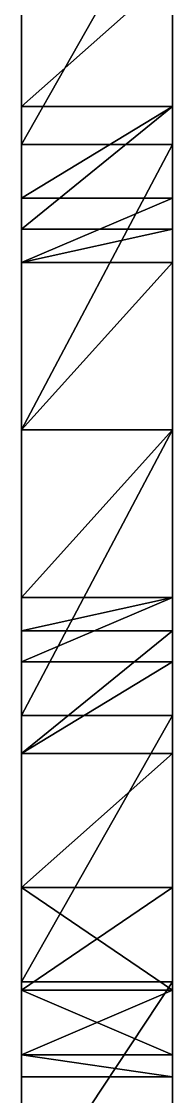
# Model space of a CAD drawing. Header units: millimetres. Extents: x 792 to 981, y 271 to 417.
# Drawn here: x 880.47 to 881.47, y 285.97 to 293.08 of the extents above; entities that cross this region are included whole.
import ezdxf

# ---------------------------------------------------------------- set-up
doc = ezdxf.new("R2010")
doc.units = ezdxf.units.MM

# ---------------------------------------------------------------- blocks, each defined once
blk = doc.blocks.new('Group_3')
for p, q in [((27.80450182860702, 10.00168661668189, 72.99999999999324), (27.80449432442372, 0.001686616684792597, 73.00000077701652)), ((29.26272332346766, 10.00168661668189, 61.92370808315241), (29.26271581928437, 0.001686616684792597, 61.92370886017569)), ((29.26272332346442, 10.00168661668189, 84.07629191683449), (29.26271581928112, 0.001686616684702358, 84.0762926938578)), ((33.53801242299743, 10.00168661668198, 51.60224715600692), (33.53800491881414, 0.001686616684792597, 51.60224793303021)), ((33.53801242299058, 10.00168661668189, 94.39775284398134), (33.53800491880746, 0.001686616684702358, 94.39775362100463)), ((34.1000075165713, 10.00168938064447, 136.2198544762583), (34.10000001238801, 0.001689380647282235, 136.2198552532816)), ((34.10000751659116, 10.0016838527194, 9.780145523730202), (34.10000001240786, 0.00168385272221272, 9.780146300753493)), ((40.33901524030226, 10.00168661668189, 103.2609922762694), (40.33900773611914, 0.001686616684702358, 103.2609930532927)), ((40.33901524031183, 10.00168661668198, 42.73900772372102), (40.33900773612853, 0.001686616684792597, 42.73900850074432)), ((49.20225467259981, 10.00168661668198, 35.93800490640932), (49.20224716841669, 0.001686616684792597, 35.93800568343261)), ((49.20225467258808, 10.00168661668189, 110.0619950935839), (49.20224716840478, 0.001686616684702358, 110.0619958706072)), ((51.70621722408614, 10.00168969948152, 143.512585319099), (51.70620971990284, 0.001689699484423812, 143.5125860961223)), ((51.70621722410852, 10.00168353388226, 2.487414680895012), (51.70620971992522, 0.001683533885071142, 2.4874154579183)), ((55.27228621181469, 10.00083258476465, 112.5762844811651), (55.27227870763139, 0.000832584767464084, 112.5762852581883)), ((57.31816571613482, 10.00083258476483, 32.57628448116506), (57.31815821195152, 0.0008325847676445619, 32.57628525818836)), ((59.52371559973364, 10.00168661668189, 114.3372841931135), (59.52370809555034, 0.001686616684702358, 114.3372849701368)), ((59.52371559974663, 10.00168661668198, 31.66271580688302), (59.52370809556334, 0.001686616684792597, 31.66271658390632)), ((70.60000751656978, 10.00168980823098, 146), (70.60000001238656, 0.001689808233791723, 146.0000007770233)), ((70.60000751657455, 10.00168661668189, 115.7955056879745), (70.60000001239125, 0.001686616684702358, 115.7955064649977)), ((70.6000075165881, 10.00168661668198, 30.20449431202557), (70.60000001240479, 0.001686616684792597, 30.20449508904886)), ((70.60000751659278, 10.0016834251328), (70.60000001240948, 0.001683425135703231, 7.770232934856125e-07)), ((81.67629943341583, 10.00168661668189, 114.337284193117), (81.67629192923262, 0.001686616684702358, 114.3372849701403)), ((81.67629943342901, 10.00168661668198, 31.66271580688653), (81.6762919292457, 0.001686616684792597, 31.66271658390983)), ((83.88184931703053, 10.00083258476483, 32.57628448116506), (83.88184181284723, 0.0008325847676445619, 32.57628525818836)), ((85.92772882134723, 10.00083258476465, 112.5762844811651), (85.92772131716403, 0.000832584767464084, 112.5762852581883)), ((89.49379780905413, 10.00168969948152, 143.512585319105), (89.49379030487083, 0.001689699484423812, 143.5125860961283)), ((89.49379780907641, 10.00168353388226, 2.487414680901002), (89.49379030489321, 0.001683533885071142, 2.487415457924295)), ((91.99776036056265, 10.00168661668189, 110.0619950935907), (91.99775285637945, 0.001686616684702358, 110.061995870614)), ((91.99776036057439, 10.00168661668189, 35.9380049064161), (91.99775285639117, 0.001686616684792597, 35.9380056834394))]:
    blk.add_line(p, q)
for points in [[(9.740669164015802, 10.00098378880321, 112.5762844877046), (18.98121248995515, 10.00168887344791, 124.6187950266098), (34.1000075165713, 10.00168938064447, 136.2198544762583), (51.70621722408614, 10.00168969948152, 143.512585319099), (70.60000751656978, 10.00168980823098, 146), (89.49379780905413, 10.00168969948152, 143.512585319105), (107.1000075165711, 10.00168938064447, 136.2198544762699), (122.2188025431913, 10.00168887344782, 124.6187950266262), (131.4593458690751, 10.0009829991127, 112.5762844877307)], [(130.8090891638894, 10.00098085805022, 32.57628447473727), (122.2188025432075, 10.00168435991586, 21.38120497339019), (107.1000075165912, 10.00168385271931, 9.780145523741757), (89.49379780907641, 10.00168353388226, 2.487414680901002), (70.60000751659278, 10.0016834251328, 0), (51.70621722410852, 10.00168353388226, 2.487414680895012), (34.10000751659116, 10.0016838527194, 9.780145523730202), (18.98121248997139, 10.00168435991595, 21.38120497337387), (10.39092586920137, 10.00098162648531, 32.57628447476196)], [(100.8609997928602, 10.00168661668189, 42.7390077237306), (91.99776036057439, 10.00168661668189, 35.9380049064161), (83.88184931703053, 10.00083258476483, 32.57628448116506), (81.67629943342901, 10.00168661668198, 31.66271580688653), (70.6000075165881, 10.00168661668198, 30.20449431202557), (59.52371559974663, 10.00168661668198, 31.66271580688302), (57.31816571613482, 10.00083258476483, 32.57628448116506), (49.20225467259981, 10.00168661668198, 35.93800490640932), (40.33901524031183, 10.00168661668198, 42.73900772372102), (33.53801242299743, 10.00168661668198, 51.60224715600692), (33.53801242299743, 10.00168661668198, 51.60224715600692), (29.26272332346766, 10.00168661668189, 61.92370808315241), (27.80450182860702, 10.00168661668189, 72.99999999999324), (29.26272332346442, 10.00168661668189, 84.07629191683449), (33.53801242299058, 10.00168661668189, 94.39775284398134), (40.33901524030226, 10.00168661668189, 103.2609922762694), (49.20225467258808, 10.00168661668189, 110.0619950935839), (55.27228621181469, 10.00083258476465, 112.5762844811651), (59.52371559973364, 10.00168661668189, 114.3372841931135), (70.60000751657455, 10.00168661668189, 115.7955056879745), (81.67629943341583, 10.00168661668189, 114.337284193117), (85.92772882134723, 10.00083258476465, 112.5762844811651), (91.99776036056265, 10.00168661668189, 110.0619950935907), (100.8609997928508, 10.00168661668189, 103.260992276279)], [(130.8090816597062, 0.0009808580530346943, 32.57628525176057), (122.2187950390242, 0.001684359918767342, 21.38120575041349), (107.100000012408, 0.001683852722122481, 9.78014630076505), (89.49379030489321, 0.001683533885071142, 2.487415457924295), (70.60000001240948, 0.001683425135703231, 7.770232934856125e-07), (51.70620971992522, 0.001683533885071142, 2.4874154579183), (34.10000001240786, 0.00168385272221272, 9.780146300753493), (18.98120498578809, 0.001684359918767342, 21.38120575039715), (10.39091836501807, 0.0009816264881258973, 32.57628525178527)]]:
    blk.add_polyline3d(points)
at = {"extrusion": (2.108266347196506e-15, 0.9999999999976877, 2.150509189050705e-06)}
blk.add_circle((-70.60000001239803, 73.00000077322743, 0.001843603857318998), 42.79550568797444, dxfattribs=at)
at = {"extrusion": (-1.49199311589806e-05, 0.9999999998752576, -5.18465193667657e-06)}
blk.add_arc((-70.60000002970429, 73.00000077932545, 0.0002547899490769715), 73.00000000000001, 33.03558993195828, 146.9644100651974, dxfattribs=at)
mesh = blk.add_polyface()
corners = [(51.70621722410852, 10.00168353388226, 2.487414680895012), (89.49379780907641, 10.00168353388226, 2.487414680901002), (70.60000751659278, 10.0016834251328), (34.10000751659116, 10.0016838527194, 9.780145523730202), (107.1000075165912, 10.00168385271931, 9.780145523741757), (18.98121248997139, 10.00168435991595, 21.38120497337387), (122.2188025432075, 10.00168435991586, 21.38120497339019), (10.39092586920137, 10.00098162648531, 32.57628447476196), (70.6000075165881, 10.00168661668198, 30.20449431202557), (59.52371559974663, 10.00168661668198, 31.66271580688302), (57.31816571613482, 10.00083258476483, 32.57628448116506), (7.504858646711909e-06, 10.00027484194469, 32.57628447738236), (49.20225467259981, 10.00168661668198, 35.93800490640932), (40.33901524031183, 10.00168661668198, 42.73900772372102), (33.53801242299743, 10.00168661668198, 51.60224715600692), (7.504183118101082e-06, 10.00028328478086, 112.5762844851299), (29.26272332346766, 10.00168661668189, 61.92370808315241), (27.80450182860702, 10.00168661668189, 72.99999999999324), (29.26272332346442, 10.00168661668189, 84.07629191683449), (33.53801242299058, 10.00168661668189, 94.39775284398134), (40.33901524030226, 10.00168661668189, 103.2609922762694), (49.20225467258808, 10.00168661668189, 110.0619950935839), (55.27228621181469, 10.00083258476465, 112.5762844811651), (9.740669164015802, 10.00098378880321, 112.5762844877046), (59.52371559973364, 10.00168661668189, 114.3372841931135), (18.98121248995515, 10.00168887344791, 124.6187950266098), (70.60000751657455, 10.00168661668189, 115.7955056879745), (130.8090891638894, 10.00098085805022, 32.57628447473727), (81.67629943342901, 10.00168661668198, 31.66271580688653), (83.88184931703053, 10.00083258476483, 32.57628448116506), (141.0000075165954, 9.999999999997184, 32.5762844811634), (91.99776036057439, 10.00168661668189, 35.9380049064161), (100.8609997928602, 10.00168661668189, 42.7390077237306), (107.6620026101719, 10.00168661668189, 51.60224715601867), (141.0000075165954, 9.999999999997184, 112.5762844811634), (111.9372917096982, 10.00168661668189, 61.92370808316551), (113.3955132045556, 10.00168661668189, 73.00000000000676), (111.9372917096948, 10.00168661668189, 84.0762919168476), (107.6620026101651, 10.00168661668189, 94.39775284399309), (100.8609997928508, 10.00168661668189, 103.260992276279), (91.99776036056265, 10.00168661668189, 110.0619950935907), (85.92772882134723, 10.00083258476465, 112.5762844811651), (131.4593458690751, 10.0009829991127, 112.5762844877307), (81.67629943341583, 10.00168661668189, 114.337284193117), (122.2188025431913, 10.00168887344782, 124.6187950266262), (34.1000075165713, 10.00168938064447, 136.2198544762583), (107.1000075165711, 10.00168938064447, 136.2198544762699), (51.70621722408614, 10.00168969948152, 143.512585319099), (89.49379780905413, 10.00168969948152, 143.512585319105), (70.60000751656978, 10.00168980823098, 146)]
mesh.append_faces([[corners[k] for k in face] for face in [(0, 1, 2), (48, 47, 49)]], dxfattribs={"vtx0": -1})
mesh.append_faces([[corners[k] for k in face] for face in [(1, 3, 4), (4, 5, 6), (8, 7, 9), (9, 7, 10), (10, 11, 12), (12, 11, 13), (13, 11, 14), (14, 15, 16), (16, 15, 17), (17, 15, 18), (18, 15, 19), (19, 15, 20), (20, 15, 21), (21, 15, 22), (22, 23, 24), (24, 25, 26), (27, 29, 30), (30, 33, 34), (34, 41, 42), (42, 43, 44), (44, 45, 46), (46, 47, 48)]], dxfattribs={"vtx0": -1, "vtx1": -1})
mesh.append_faces([[corners[k] for k in face] for face in [(6, 7, 8), (44, 26, 25)]], dxfattribs={"vtx0": -1, "vtx1": -1, "vtx2": -1})
mesh.append_faces([[corners[k] for k in face] for face in [(1, 0, 3), (4, 3, 5), (6, 5, 7), (10, 7, 11), (14, 11, 15), (22, 15, 23), (24, 23, 25), (8, 27, 6), (27, 8, 28), (27, 28, 29), (30, 29, 31), (30, 31, 32), (30, 32, 33), (34, 33, 35), (34, 35, 36), (34, 36, 37), (34, 37, 38), (34, 38, 39), (34, 39, 40), (34, 40, 41), (42, 41, 43), (44, 43, 26), (44, 25, 45), (46, 45, 47)]], dxfattribs={"vtx0": -1, "vtx2": -1})
mesh = blk.add_polyface()
corners = [(34.10000001238801, 0.001689380647282235, 136.2198552532816), (18.98121248995515, 10.00168887344791, 124.6187950266098), (18.98120498577185, 0.001688873450727613, 124.6187958036331), (34.1000075165713, 10.00168938064447, 136.2198544762583)]
mesh.append_faces([[corners[k] for k in face] for face in [(0, 1, 2), (1, 0, 3)]], dxfattribs={"vtx0": -1})
mesh = blk.add_polyface()
corners = [(18.98121248997139, 10.00168435991595, 21.38120497337387), (34.10000001240786, 0.00168385272221272, 9.780146300753493), (18.98120498578809, 0.001684359918767342, 21.38120575039715), (34.10000751659116, 10.0016838527194, 9.780145523730202)]
mesh.append_faces([[corners[k] for k in face] for face in [(0, 1, 2), (1, 0, 3)]], dxfattribs={"vtx0": -1})
mesh = blk.add_polyface()
corners = [(27.80449432442372, 0.001686616684792597, 73.00000077701652), (29.26272332346442, 10.00168661668189, 84.07629191683449), (29.26271581928112, 0.001686616684702358, 84.0762926938578), (27.80450182860702, 10.00168661668189, 72.99999999999324)]
mesh.append_faces([[corners[k] for k in face] for face in [(0, 1, 2), (1, 0, 3)]], dxfattribs={"vtx0": -1})
mesh = blk.add_polyface()
corners = [(29.26272332346766, 10.00168661668189, 61.92370808315241), (27.80449432442372, 0.001686616684792597, 73.00000077701652), (29.26271581928437, 0.001686616684792597, 61.92370886017569), (27.80450182860702, 10.00168661668189, 72.99999999999324)]
mesh.append_faces([[corners[k] for k in face] for face in [(0, 1, 2), (1, 0, 3)]], dxfattribs={"vtx0": -1})
mesh = blk.add_polyface()
corners = [(33.53801242299743, 10.00168661668198, 51.60224715600692), (29.26271581928437, 0.001686616684792597, 61.92370886017569), (33.53800491881414, 0.001686616684792597, 51.60224793303021), (29.26272332346766, 10.00168661668189, 61.92370808315241)]
mesh.append_faces([[corners[k] for k in face] for face in [(0, 1, 2), (1, 0, 3)]], dxfattribs={"vtx0": -1})
mesh = blk.add_polyface()
corners = [(29.26272332346442, 10.00168661668189, 84.07629191683449), (33.53800491880746, 0.001686616684702358, 94.39775362100463), (29.26271581928112, 0.001686616684702358, 84.0762926938578), (33.53801242299058, 10.00168661668189, 94.39775284398134)]
mesh.append_faces([[corners[k] for k in face] for face in [(0, 1, 2), (1, 0, 3)]], dxfattribs={"vtx0": -1})
mesh = blk.add_polyface()
corners = [(33.53801242299058, 10.00168661668189, 94.39775284398134), (40.33900773611914, 0.001686616684702358, 103.2609930532927), (33.53800491880746, 0.001686616684702358, 94.39775362100463), (40.33901524030226, 10.00168661668189, 103.2609922762694)]
mesh.append_faces([[corners[k] for k in face] for face in [(0, 1, 2), (1, 0, 3)]], dxfattribs={"vtx0": -1})
mesh = blk.add_polyface()
corners = [(40.33901524031183, 10.00168661668198, 42.73900772372102), (33.53800491881414, 0.001686616684792597, 51.60224793303021), (40.33900773612853, 0.001686616684792597, 42.73900850074432), (33.53801242299743, 10.00168661668198, 51.60224715600692)]
mesh.append_faces([[corners[k] for k in face] for face in [(0, 1, 2), (1, 0, 3)]], dxfattribs={"vtx0": -1})
mesh = blk.add_polyface()
corners = [(51.70620971990284, 0.001689699484423812, 143.5125860961223), (34.1000075165713, 10.00168938064447, 136.2198544762583), (34.10000001238801, 0.001689380647282235, 136.2198552532816), (51.70621722408614, 10.00168969948152, 143.512585319099)]
mesh.append_faces([[corners[k] for k in face] for face in [(0, 1, 2), (1, 0, 3)]], dxfattribs={"vtx0": -1})
mesh = blk.add_polyface()
corners = [(34.10000751659116, 10.0016838527194, 9.780145523730202), (51.70620971992522, 0.001683533885071142, 2.4874154579183), (34.10000001240786, 0.00168385272221272, 9.780146300753493), (51.70621722410852, 10.00168353388226, 2.487414680895012)]
mesh.append_faces([[corners[k] for k in face] for face in [(0, 1, 2), (1, 0, 3)]], dxfattribs={"vtx0": -1})
mesh = blk.add_polyface()
corners = [(49.20224716841669, 0.001686616684792597, 35.93800568343261), (40.33901524031183, 10.00168661668198, 42.73900772372102), (40.33900773612853, 0.001686616684792597, 42.73900850074432), (49.20225467259981, 10.00168661668198, 35.93800490640932)]
mesh.append_faces([[corners[k] for k in face] for face in [(0, 1, 2), (1, 0, 3)]], dxfattribs={"vtx0": -1})
mesh = blk.add_polyface()
corners = [(40.33901524030226, 10.00168661668189, 103.2609922762694), (49.20224716840478, 0.001686616684702358, 110.0619958706072), (40.33900773611914, 0.001686616684702358, 103.2609930532927), (49.20225467258808, 10.00168661668189, 110.0619950935839)]
mesh.append_faces([[corners[k] for k in face] for face in [(0, 1, 2), (1, 0, 3)]], dxfattribs={"vtx0": -1})
mesh = blk.add_polyface()
corners = [(57.31815821195152, 0.0008325847676445619, 32.57628525818836), (49.20225467259981, 10.00168661668198, 35.93800490640932), (49.20224716841669, 0.001686616684792597, 35.93800568343261), (57.31816571613482, 10.00083258476483, 32.57628448116506)]
mesh.append_faces([[corners[k] for k in face] for face in [(0, 1, 2), (1, 0, 3)]], dxfattribs={"vtx0": -1})
mesh = blk.add_polyface()
corners = [(49.20225467258808, 10.00168661668189, 110.0619950935839), (55.27227870763139, 0.000832584767464084, 112.5762852581883), (49.20224716840478, 0.001686616684702358, 110.0619958706072), (55.27228621181469, 10.00083258476465, 112.5762844811651)]
mesh.append_faces([[corners[k] for k in face] for face in [(0, 1, 2), (1, 0, 3)]], dxfattribs={"vtx0": -1})
mesh = blk.add_polyface()
corners = [(70.60000001238656, 0.001689808233791723, 146.0000007770233), (51.70621722408614, 10.00168969948152, 143.512585319099), (51.70620971990284, 0.001689699484423812, 143.5125860961223), (70.60000751656978, 10.00168980823098, 146)]
mesh.append_faces([[corners[k] for k in face] for face in [(0, 1, 2), (1, 0, 3)]], dxfattribs={"vtx0": -1})
mesh = blk.add_polyface()
corners = [(51.70621722410852, 10.00168353388226, 2.487414680895012), (70.60000001240948, 0.001683425135703231, 7.770232934856125e-07), (51.70620971992522, 0.001683533885071142, 2.4874154579183), (70.60000751659278, 10.0016834251328)]
mesh.append_faces([[corners[k] for k in face] for face in [(0, 1, 2), (1, 0, 3)]], dxfattribs={"vtx0": -1})
mesh = blk.add_polyface()
corners = [(55.27228621181469, 10.00083258476465, 112.5762844811651), (59.52370809555034, 0.001686616684702358, 114.3372849701368), (55.27227870763139, 0.000832584767464084, 112.5762852581883), (59.52371559973364, 10.00168661668189, 114.3372841931135)]
mesh.append_faces([[corners[k] for k in face] for face in [(0, 1, 2), (1, 0, 3)]], dxfattribs={"vtx0": -1})
mesh = blk.add_polyface()
corners = [(59.52370809556334, 0.001686616684792597, 31.66271658390632), (57.31816571613482, 10.00083258476483, 32.57628448116506), (57.31815821195152, 0.0008325847676445619, 32.57628525818836), (59.52371559974663, 10.00168661668198, 31.66271580688302)]
mesh.append_faces([[corners[k] for k in face] for face in [(0, 1, 2), (1, 0, 3)]], dxfattribs={"vtx0": -1})
mesh = blk.add_polyface()
corners = [(59.52371559973364, 10.00168661668189, 114.3372841931135), (70.60000001239125, 0.001686616684702358, 115.7955064649977), (59.52370809555034, 0.001686616684702358, 114.3372849701368), (70.60000751657455, 10.00168661668189, 115.7955056879745)]
mesh.append_faces([[corners[k] for k in face] for face in [(0, 1, 2), (1, 0, 3)]], dxfattribs={"vtx0": -1})
mesh = blk.add_polyface()
corners = [(70.60000001240479, 0.001686616684792597, 30.20449508904886), (59.52371559974663, 10.00168661668198, 31.66271580688302), (59.52370809556334, 0.001686616684792597, 31.66271658390632), (70.6000075165881, 10.00168661668198, 30.20449431202557)]
mesh.append_faces([[corners[k] for k in face] for face in [(0, 1, 2), (1, 0, 3)]], dxfattribs={"vtx0": -1})
mesh = blk.add_polyface()
corners = [(89.49379030487083, 0.001689699484423812, 143.5125860961283), (70.60000751656978, 10.00168980823098, 146), (70.60000001238656, 0.001689808233791723, 146.0000007770233), (89.49379780905413, 10.00168969948152, 143.512585319105)]
mesh.append_faces([[corners[k] for k in face] for face in [(0, 1, 2), (1, 0, 3)]], dxfattribs={"vtx0": -1})
mesh = blk.add_polyface()
corners = [(70.60000751657455, 10.00168661668189, 115.7955056879745), (81.67629192923262, 0.001686616684702358, 114.3372849701403), (70.60000001239125, 0.001686616684702358, 115.7955064649977), (81.67629943341583, 10.00168661668189, 114.337284193117)]
mesh.append_faces([[corners[k] for k in face] for face in [(0, 1, 2), (1, 0, 3)]], dxfattribs={"vtx0": -1})
mesh = blk.add_polyface()
corners = [(81.6762919292457, 0.001686616684792597, 31.66271658390983), (70.6000075165881, 10.00168661668198, 30.20449431202557), (70.60000001240479, 0.001686616684792597, 30.20449508904886), (81.67629943342901, 10.00168661668198, 31.66271580688653)]
mesh.append_faces([[corners[k] for k in face] for face in [(0, 1, 2), (1, 0, 3)]], dxfattribs={"vtx0": -1})
mesh = blk.add_polyface()
corners = [(70.60000751659278, 10.0016834251328), (89.49379030489321, 0.001683533885071142, 2.487415457924295), (70.60000001240948, 0.001683425135703231, 7.770232934856125e-07), (89.49379780907641, 10.00168353388226, 2.487414680901002)]
mesh.append_faces([[corners[k] for k in face] for face in [(0, 1, 2), (1, 0, 3)]], dxfattribs={"vtx0": -1})
mesh = blk.add_polyface()
corners = [(81.67629943341583, 10.00168661668189, 114.337284193117), (85.92772131716403, 0.000832584767464084, 112.5762852581883), (81.67629192923262, 0.001686616684702358, 114.3372849701403), (85.92772882134723, 10.00083258476465, 112.5762844811651)]
mesh.append_faces([[corners[k] for k in face] for face in [(0, 1, 2), (1, 0, 3)]], dxfattribs={"vtx0": -1})
mesh = blk.add_polyface()
corners = [(83.88184181284723, 0.0008325847676445619, 32.57628525818836), (81.67629943342901, 10.00168661668198, 31.66271580688653), (81.6762919292457, 0.001686616684792597, 31.66271658390983), (83.88184931703053, 10.00083258476483, 32.57628448116506)]
mesh.append_faces([[corners[k] for k in face] for face in [(0, 1, 2), (1, 0, 3)]], dxfattribs={"vtx0": -1})
mesh = blk.add_polyface()
corners = [(91.99775285639117, 0.001686616684792597, 35.9380056834394), (83.88184931703053, 10.00083258476483, 32.57628448116506), (83.88184181284723, 0.0008325847676445619, 32.57628525818836), (91.99776036057439, 10.00168661668189, 35.9380049064161)]
mesh.append_faces([[corners[k] for k in face] for face in [(0, 1, 2), (1, 0, 3)]], dxfattribs={"vtx0": -1})
mesh = blk.add_polyface()
corners = [(85.92772882134723, 10.00083258476465, 112.5762844811651), (91.99775285637945, 0.001686616684702358, 110.061995870614), (85.92772131716403, 0.000832584767464084, 112.5762852581883), (91.99776036056265, 10.00168661668189, 110.0619950935907)]
mesh.append_faces([[corners[k] for k in face] for face in [(0, 1, 2), (1, 0, 3)]], dxfattribs={"vtx0": -1})
mesh = blk.add_polyface()
corners = [(107.1000000123879, 0.001689380647282235, 136.2198552532932), (89.49379780905413, 10.00168969948152, 143.512585319105), (89.49379030487083, 0.001689699484423812, 143.5125860961283), (107.1000075165711, 10.00168938064447, 136.2198544762699)]
mesh.append_faces([[corners[k] for k in face] for face in [(0, 1, 2), (1, 0, 3)]], dxfattribs={"vtx0": -1})
mesh = blk.add_polyface()
corners = [(89.49379780907641, 10.00168353388226, 2.487414680901002), (107.100000012408, 0.001683852722122481, 9.78014630076505), (89.49379030489321, 0.001683533885071142, 2.487415457924295), (107.1000075165912, 10.00168385271931, 9.780145523741757)]
mesh.append_faces([[corners[k] for k in face] for face in [(0, 1, 2), (1, 0, 3)]], dxfattribs={"vtx0": -1})
mesh = blk.add_polyface()
corners = [(91.99776036056265, 10.00168661668189, 110.0619950935907), (100.8609922886675, 0.001686616684702358, 103.2609930533023), (91.99775285637945, 0.001686616684702358, 110.061995870614), (100.8609997928508, 10.00168661668189, 103.260992276279)]
mesh.append_faces([[corners[k] for k in face] for face in [(0, 1, 2), (1, 0, 3)]], dxfattribs={"vtx0": -1})
mesh = blk.add_polyface()
corners = [(100.860992288677, 0.001686616684792597, 42.7390085007539), (91.99776036057439, 10.00168661668189, 35.9380049064161), (91.99775285639117, 0.001686616684792597, 35.9380056834394), (100.8609997928602, 10.00168661668189, 42.7390077237306)]
mesh.append_faces([[corners[k] for k in face] for face in [(0, 1, 2), (1, 0, 3)]], dxfattribs={"vtx0": -1})
mesh = blk.add_polyface()
corners = [(130.8090816597062, 0.0009808580530346943, 32.57628525176057), (70.60000001240479, 0.001686616684792597, 30.20449508904886), (122.2187950390242, 0.001684359918767342, 21.38120575041349), (81.6762919292457, 0.001686616684792597, 31.66271658390983), (83.88184181284723, 0.0008325847676445619, 32.57628525818836), (141.0000000124121, 0, 32.5762852581867), (91.99775285639117, 0.001686616684792597, 35.9380056834394), (100.860992288677, 0.001686616684792597, 42.7390085007539), (107.6619951059886, 0.001686616684702358, 51.60224793304196), (141.0000000124121, 0, 112.5762852581867), (111.9372842055149, 0.001686616684702358, 61.9237088601888), (113.3955057003723, 0.001686616684702358, 73.00000077703008), (111.9372842055116, 0.001686616684702358, 84.07629269387088), (107.6619951059819, 0.001686616684702358, 94.39775362101639), (100.8609922886675, 0.001686616684702358, 103.2609930533023), (91.99775285637945, 0.001686616684702358, 110.061995870614), (85.92772131716403, 0.000832584767464084, 112.5762852581883), (131.4593383648919, 0.000982999115519334, 112.576285264754), (81.67629192923262, 0.001686616684702358, 114.3372849701403), (122.218795039008, 0.001688873450727613, 124.6187958036495), (70.60000001239125, 0.001686616684702358, 115.7955064649977), (18.98120498577185, 0.001688873450727613, 124.6187958036331), (34.10000001238801, 0.001689380647282235, 136.2198552532816), (107.1000000123879, 0.001689380647282235, 136.2198552532932), (51.70620971990284, 0.001689699484423812, 143.5125860961223), (89.49379030487083, 0.001689699484423812, 143.5125860961283), (70.60000001238656, 0.001689808233791723, 146.0000007770233), (89.49379030489321, 0.001683533885071142, 2.487415457924295), (51.70620971992522, 0.001683533885071142, 2.4874154579183), (70.60000001240948, 0.001683425135703231, 7.770232934856125e-07), (34.10000001240786, 0.00168385272221272, 9.780146300753493), (107.100000012408, 0.001683852722122481, 9.78014630076505), (18.98120498578809, 0.001684359918767342, 21.38120575039715), (10.39091836501807, 0.0009816264881258973, 32.57628525178527), (59.52370809556334, 0.001686616684792597, 31.66271658390632), (57.31815821195152, 0.0008325847676445619, 32.57628525818836), (6.753481329724308e-10, 0.0002748419475082642, 32.57628525440565), (49.20224716841669, 0.001686616684792597, 35.93800568343261), (40.33900773612853, 0.001686616684792597, 42.73900850074432), (33.53800491881414, 0.001686616684792597, 51.60224793303021), (0, 0.000283284783677118, 112.5762852621532), (29.26271581928437, 0.001686616684792597, 61.92370886017569), (27.80449432442372, 0.001686616684792597, 73.00000077701652), (29.26271581928112, 0.001686616684702358, 84.0762926938578), (33.53800491880746, 0.001686616684702358, 94.39775362100463), (40.33900773611914, 0.001686616684702358, 103.2609930532927), (49.20224716840478, 0.001686616684702358, 110.0619958706072), (55.27227870763139, 0.000832584767464084, 112.5762852581883), (9.740661659832504, 0.0009837888060289402, 112.5762852647279), (59.52370809555034, 0.001686616684702358, 114.3372849701368)]
mesh.append_faces([[corners[k] for k in face] for face in [(24, 25, 26), (27, 28, 29)]], dxfattribs={"vtx0": -1})
mesh.append_faces([[corners[k] for k in face] for face in [(0, 1, 2), (1, 0, 3), (3, 0, 4), (4, 5, 6), (6, 5, 7), (7, 5, 8), (8, 9, 10), (10, 9, 11), (11, 9, 12), (12, 9, 13), (13, 9, 14), (14, 9, 15), (15, 9, 16), (16, 17, 18), (18, 19, 20), (21, 19, 22), (22, 23, 24), (28, 27, 30), (30, 31, 32), (32, 2, 33), (33, 35, 36), (36, 39, 40), (40, 47, 48), (48, 49, 21)]], dxfattribs={"vtx0": -1, "vtx1": -1})
mesh.append_faces([[corners[k] for k in face] for face in [(20, 19, 21), (33, 2, 1)]], dxfattribs={"vtx0": -1, "vtx1": -1, "vtx2": -1})
mesh.append_faces([[corners[k] for k in face] for face in [(4, 0, 5), (8, 5, 9), (16, 9, 17), (18, 17, 19), (22, 19, 23), (24, 23, 25), (30, 27, 31), (32, 31, 2), (33, 1, 34), (33, 34, 35), (36, 35, 37), (36, 37, 38), (36, 38, 39), (40, 39, 41), (40, 41, 42), (40, 42, 43), (40, 43, 44), (40, 44, 45), (40, 45, 46), (40, 46, 47), (48, 47, 49), (21, 49, 20)]], dxfattribs={"vtx0": -1, "vtx2": -1})
blk = doc.blocks.new('Group_7')
at = {"color": 163, "true_color": 0x7c8ab5, "xscale": 0.09999999999999999, "yscale": 0.09999999999999999, "zscale": 0.09999999999999999}
blk.add_blockref('Group_3', (2.522029010824074, 0.02200566588726067), dxfattribs=at)
blk = doc.blocks.new('Group_2')
blk.add_blockref('Group_7', (10.15797023751928, 2.433996478827976, 3.962779183407106))

msp = doc.modelspace()

# ---------------------------------------------------------------- block references
at = {"color": 2, "rotation": 90}
msp.add_blockref('Group_2', (883.9291646451477, 270.6340480197335, 5.000000000000001), dxfattribs=at)

doc.saveas('drawing.dxf')
